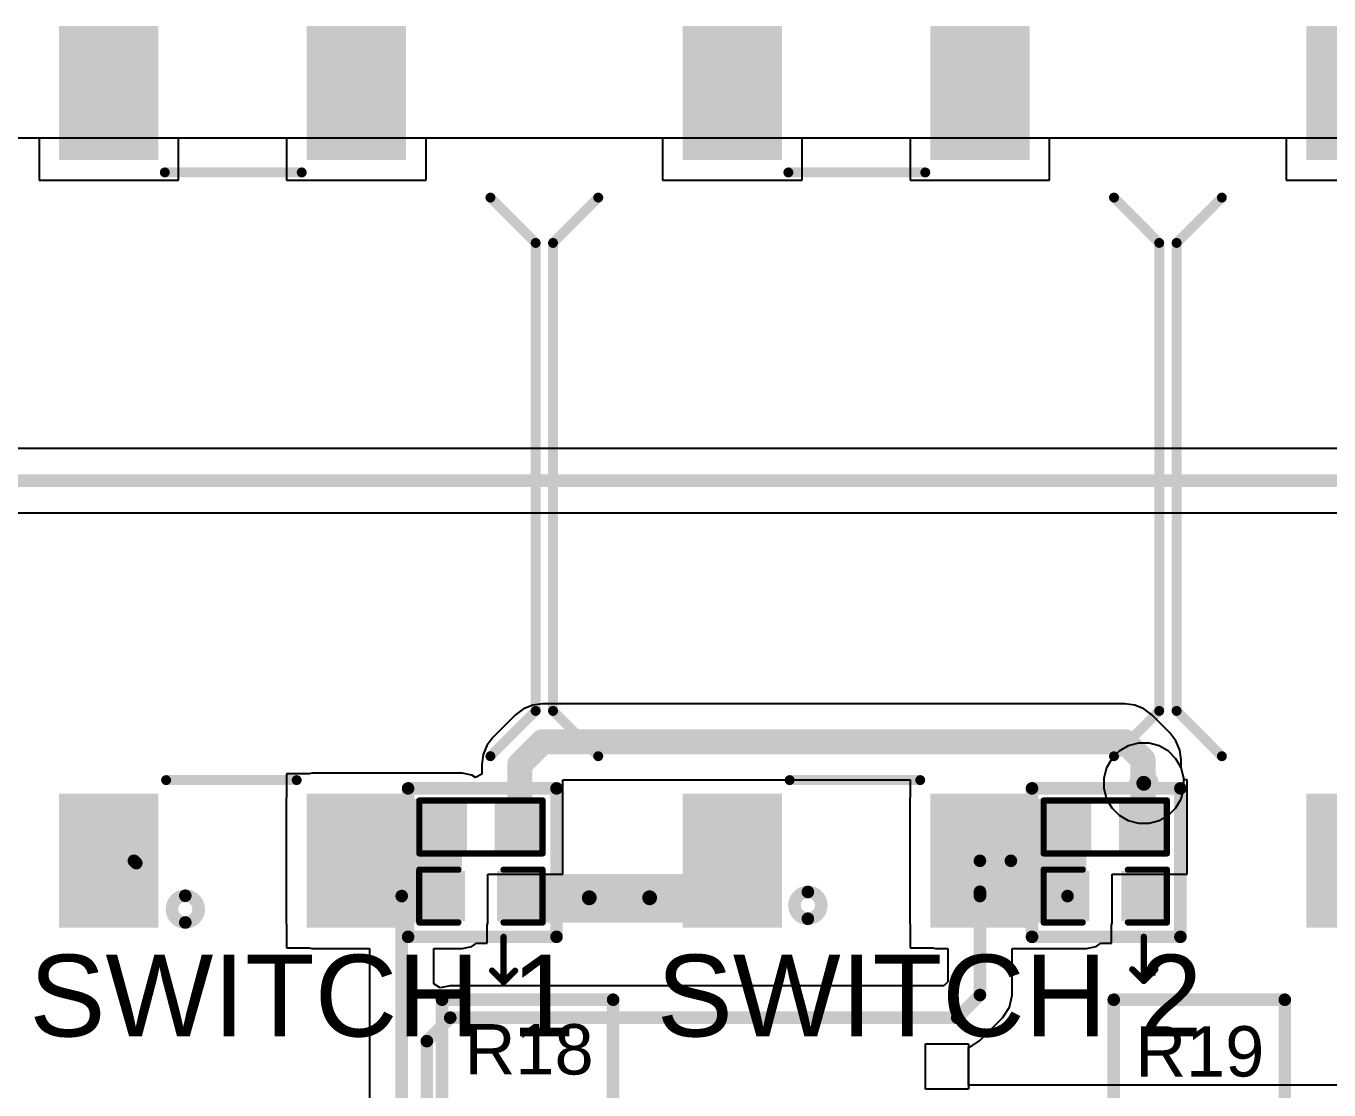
# Model space of a CAD drawing. Header units: millimetres. Extents: x -3 to 5437, y -3 to 5435.
# Drawn here: x 137.95 to 164.26, y 99.22 to 120.7 of the extents above; entities that cross this region are included whole.
import ezdxf

# ---------------------------------------------------------------- set-up
doc = ezdxf.new("R2010")
doc.units = ezdxf.units.MM
for name, color, linetype in [('BottomLayer', 5, 'Continuous'), ('BottomSolder', 6, 'Continuous'), ('TopLayer', 1, 'Continuous'), ('TopOverlay', 2, 'Continuous'), ('TopPaste', 8, 'Continuous'), ('TopSolder', 216, 'Continuous'), ('ViaHoleLayer', 16, 'Continuous')]:
    doc.layers.add(name, color=color, linetype=linetype)
doc.styles.add('Arial', font='', dxfattribs={"height": 0.2})
doc.styles.get('Arial').set_extended_font_data('Arial')

# ---------------------------------------------------------------- blocks, each defined once
blk = doc.blocks.new('TL3300CF160Q_418')
at = {"layer": 'TopLayer'}
for points in [[(-6.5, 1.6), (-9, 1.6), (-9, 3.4), (-6.5, 3.4)], [(9, 1.6), (6.5, 1.6), (6.5, 3.4), (9, 3.4)], [(-6.5, -3.4), (-9, -3.4), (-9, -1.6), (-6.5, -1.6)], [(9, -3.4), (6.5, -3.4), (6.5, -1.6), (9, -1.6)]]:
    blk.add_hatch(color=1, dxfattribs=at).paths.add_polyline_path(points)
at = {"layer": 'TopPaste'}
for points in [[(-6.5, 1.6), (-9, 1.6), (-9, 3.4), (-6.5, 3.4)], [(9, 1.6), (6.5, 1.6), (6.5, 3.4), (9, 3.4)], [(-6.5, -3.4), (-9, -3.4), (-9, -1.6), (-6.5, -1.6)], [(9, -3.4), (6.5, -3.4), (6.5, -1.6), (9, -1.6)]]:
    blk.add_hatch(color=8, dxfattribs=at).paths.add_polyline_path(points)
at = {"layer": 'TopSolder'}
for points in [[(-6.398, 1.498), (-9.102, 1.498), (-9.102, 3.502), (-6.398, 3.502)], [(9.102, 1.498), (6.398, 1.498), (6.398, 3.502), (9.102, 3.502)], [(-6.398, -3.502), (-9.102, -3.502), (-9.102, -1.498), (-6.398, -1.498)], [(9.102, -3.502), (6.398, -3.502), (6.398, -1.498), (9.102, -1.498)]]:
    blk.add_hatch(color=216, dxfattribs=at).paths.add_polyline_path(points)
at = {"layer": 'TopOverlay', "const_width": 0.2}
for points in [[(-4.724, 6.121), (-5.639, 5.207)], [(-4.724, 6.121), (4.724, 6.121)], [(4.724, 6.121), (5.639, 5.207)], [(-6.121, 1.342), (-6.121, -1.295)], [(6.147, 1.368), (6.147, -1.397)], [(-5.639, -5.207), (-4.724, -6.121)], [(5.639, -5.207), (4.724, -6.121)], [(-4.724, -6.121), (4.724, -6.121)]]:
    blk.add_lwpolyline(points, dxfattribs=at)
at = {"layer": 'TopOverlay'}
for points, const_width in [([(-4.774, 6.121, 1), (-4.674, 6.121, 1)], 0.1), ([(-4.774, 6.121, 1), (-4.674, 6.121, 1)], 0.1), ([(4.674, 6.121, 1), (4.774, 6.121, 1)], 0.1), ([(4.674, 6.121, 1), (4.774, 6.121, 1)], 0.1), ([(-5.689, 5.207, 1), (-5.589, 5.207, 1)], 0.1), ([(5.589, 5.207, 1), (5.689, 5.207, 1)], 0.1), ([(-8.379, 0.974, 1), (-8.919, 0.974, 1)], 0.254), ([(-6.171, 1.342, 1), (-6.071, 1.342, 1)], 0.1), ([(6.097, 1.368, 1), (6.197, 1.368, 1)], 0.1), ([(-8.983, 0.974, 1), (-8.856, 0.974, 1)], 0.127), ([(-8.443, 0.974, 1), (-8.316, 0.974, 1)], 0.127), ([(-6.171, -1.295, 1), (-6.071, -1.295, 1)], 0.1), ([(6.097, -1.397, 1), (6.197, -1.397, 1)], 0.1), ([(-5.689, -5.207, 1), (-5.589, -5.207, 1)], 0.1), ([(5.589, -5.207, 1), (5.689, -5.207, 1)], 0.1), ([(-4.774, -6.121, 1), (-4.674, -6.121, 1)], 0.1), ([(-4.774, -6.121, 1), (-4.674, -6.121, 1)], 0.1), ([(4.674, -6.121, 1), (4.774, -6.121, 1)], 0.1), ([(4.674, -6.121, 1), (4.774, -6.121, 1)], 0.1)]:
    blk.add_lwpolyline(points, format="xyb", close=True, dxfattribs=dict(at, const_width=const_width))
blk = doc.blocks.new('TL3300CF160Q_419')
at = {"layer": 'TopLayer'}
for points in [[(-6.5, 1.6), (-9, 1.6), (-9, 3.4), (-6.5, 3.4)], [(9, 1.6), (6.5, 1.6), (6.5, 3.4), (9, 3.4)], [(-6.5, -3.4), (-9, -3.4), (-9, -1.6), (-6.5, -1.6)], [(9, -3.4), (6.5, -3.4), (6.5, -1.6), (9, -1.6)]]:
    blk.add_hatch(color=1, dxfattribs=at).paths.add_polyline_path(points)
at = {"layer": 'TopPaste'}
for points in [[(-6.5, 1.6), (-9, 1.6), (-9, 3.4), (-6.5, 3.4)], [(9, 1.6), (6.5, 1.6), (6.5, 3.4), (9, 3.4)], [(-6.5, -3.4), (-9, -3.4), (-9, -1.6), (-6.5, -1.6)], [(9, -3.4), (6.5, -3.4), (6.5, -1.6), (9, -1.6)]]:
    blk.add_hatch(color=8, dxfattribs=at).paths.add_polyline_path(points)
at = {"layer": 'TopSolder'}
for points in [[(-6.398, 1.498), (-9.102, 1.498), (-9.102, 3.502), (-6.398, 3.502)], [(9.102, 1.498), (6.398, 1.498), (6.398, 3.502), (9.102, 3.502)], [(-6.398, -3.502), (-9.102, -3.502), (-9.102, -1.498), (-6.398, -1.498)], [(9.102, -3.502), (6.398, -3.502), (6.398, -1.498), (9.102, -1.498)]]:
    blk.add_hatch(color=216, dxfattribs=at).paths.add_polyline_path(points)
at = {"layer": 'TopOverlay', "const_width": 0.2}
for points in [[(-4.724, 6.121), (-5.639, 5.207)], [(-4.724, 6.121), (4.724, 6.121)], [(4.724, 6.121), (5.639, 5.207)], [(-6.121, 1.342), (-6.121, -1.295)], [(6.147, 1.368), (6.147, -1.397)], [(-5.639, -5.207), (-4.724, -6.121)], [(5.639, -5.207), (4.724, -6.121)], [(-4.724, -6.121), (4.724, -6.121)]]:
    blk.add_lwpolyline(points, dxfattribs=at)
at = {"layer": 'TopOverlay'}
for points, const_width in [([(-4.774, 6.121, 1), (-4.674, 6.121, 1)], 0.1), ([(-4.774, 6.121, 1), (-4.674, 6.121, 1)], 0.1), ([(4.674, 6.121, 1), (4.774, 6.121, 1)], 0.1), ([(4.674, 6.121, 1), (4.774, 6.121, 1)], 0.1), ([(-5.689, 5.207, 1), (-5.589, 5.207, 1)], 0.1), ([(5.589, 5.207, 1), (5.689, 5.207, 1)], 0.1), ([(-8.455, 0.954, 1), (-8.995, 0.954, 1)], 0.254), ([(-6.171, 1.342, 1), (-6.071, 1.342, 1)], 0.1), ([(6.097, 1.368, 1), (6.197, 1.368, 1)], 0.1), ([(-9.059, 0.954, 1), (-8.932, 0.954, 1)], 0.127), ([(-8.519, 0.954, 1), (-8.392, 0.954, 1)], 0.127), ([(-6.171, -1.295, 1), (-6.071, -1.295, 1)], 0.1), ([(6.097, -1.397, 1), (6.197, -1.397, 1)], 0.1), ([(-5.689, -5.207, 1), (-5.589, -5.207, 1)], 0.1), ([(5.589, -5.207, 1), (5.689, -5.207, 1)], 0.1), ([(-4.774, -6.121, 1), (-4.674, -6.121, 1)], 0.1), ([(-4.774, -6.121, 1), (-4.674, -6.121, 1)], 0.1), ([(4.674, -6.121, 1), (4.774, -6.121, 1)], 0.1), ([(4.674, -6.121, 1), (4.774, -6.121, 1)], 0.1)]:
    blk.add_lwpolyline(points, format="xyb", close=True, dxfattribs=dict(at, const_width=const_width))
blk = doc.blocks.new('TL3300CF160Q_420')
at = {"layer": 'TopLayer'}
for points in [[(-6.5, 1.6), (-9, 1.6), (-9, 3.4), (-6.5, 3.4)], [(9, 1.6), (6.5, 1.6), (6.5, 3.4), (9, 3.4)], [(-6.5, -3.4), (-9, -3.4), (-9, -1.6), (-6.5, -1.6)], [(9, -3.4), (6.5, -3.4), (6.5, -1.6), (9, -1.6)]]:
    blk.add_hatch(color=1, dxfattribs=at).paths.add_polyline_path(points)
at = {"layer": 'TopPaste'}
for points in [[(-6.5, 1.6), (-9, 1.6), (-9, 3.4), (-6.5, 3.4)], [(9, 1.6), (6.5, 1.6), (6.5, 3.4), (9, 3.4)], [(-6.5, -3.4), (-9, -3.4), (-9, -1.6), (-6.5, -1.6)], [(9, -3.4), (6.5, -3.4), (6.5, -1.6), (9, -1.6)]]:
    blk.add_hatch(color=8, dxfattribs=at).paths.add_polyline_path(points)
at = {"layer": 'TopSolder'}
for points in [[(-6.398, 1.498), (-9.102, 1.498), (-9.102, 3.502), (-6.398, 3.502)], [(9.102, 1.498), (6.398, 1.498), (6.398, 3.502), (9.102, 3.502)], [(-6.398, -3.502), (-9.102, -3.502), (-9.102, -1.498), (-6.398, -1.498)], [(9.102, -3.502), (6.398, -3.502), (6.398, -1.498), (9.102, -1.498)]]:
    blk.add_hatch(color=216, dxfattribs=at).paths.add_polyline_path(points)
at = {"layer": 'TopOverlay', "const_width": 0.2}
for points in [[(-4.724, 6.121), (-5.639, 5.207)], [(-4.724, 6.121), (4.724, 6.121)], [(4.724, 6.121), (5.639, 5.207)], [(-6.121, 1.342), (-6.121, -1.295)], [(6.147, 1.368), (6.147, -1.397)], [(-5.639, -5.207), (-4.724, -6.121)], [(5.639, -5.207), (4.724, -6.121)], [(-4.724, -6.121), (4.724, -6.121)]]:
    blk.add_lwpolyline(points, dxfattribs=at)
at = {"layer": 'TopOverlay'}
for points, const_width in [([(-4.774, 6.121, 1), (-4.674, 6.121, 1)], 0.1), ([(-4.774, 6.121, 1), (-4.674, 6.121, 1)], 0.1), ([(4.674, 6.121, 1), (4.774, 6.121, 1)], 0.1), ([(4.674, 6.121, 1), (4.774, 6.121, 1)], 0.1), ([(-5.689, 5.207, 1), (-5.589, 5.207, 1)], 0.1), ([(5.589, 5.207, 1), (5.689, 5.207, 1)], 0.1), ([(-8.43, 0.993, 1), (-8.97, 0.993, 1)], 0.254), ([(-6.171, 1.342, 1), (-6.071, 1.342, 1)], 0.1), ([(6.097, 1.368, 1), (6.197, 1.368, 1)], 0.1), ([(-9.034, 0.993, 1), (-8.907, 0.993, 1)], 0.127), ([(-8.494, 0.993, 1), (-8.367, 0.993, 1)], 0.127), ([(-6.171, -1.295, 1), (-6.071, -1.295, 1)], 0.1), ([(6.097, -1.397, 1), (6.197, -1.397, 1)], 0.1), ([(-5.689, -5.207, 1), (-5.589, -5.207, 1)], 0.1), ([(5.589, -5.207, 1), (5.689, -5.207, 1)], 0.1), ([(-4.774, -6.121, 1), (-4.674, -6.121, 1)], 0.1), ([(-4.774, -6.121, 1), (-4.674, -6.121, 1)], 0.1), ([(4.674, -6.121, 1), (4.774, -6.121, 1)], 0.1), ([(4.674, -6.121, 1), (4.774, -6.121, 1)], 0.1)]:
    blk.add_lwpolyline(points, format="xyb", close=True, dxfattribs=dict(at, const_width=const_width))
blk = doc.blocks.new('RES_0603_452')
at = {"layer": 'TopLayer'}
for points in [[(-0.381, 0.4445), (-0.381, -0.4445), (-1.143, -0.4445), (-1.143, 0.4445)], [(1.143, 0.4445), (1.143, -0.4445), (0.381, -0.4445), (0.381, 0.4445)]]:
    blk.add_hatch(color=1, dxfattribs=at).paths.add_polyline_path(points)
at = {"layer": 'TopPaste'}
for points in [[(-0.381, 0.4445), (-0.381, -0.4445), (-1.143, -0.4445), (-1.143, 0.4445)], [(1.143, 0.4445), (1.143, -0.4445), (0.381, -0.4445), (0.381, 0.4445)]]:
    blk.add_hatch(color=8, dxfattribs=at).paths.add_polyline_path(points)
at = {"layer": 'TopSolder'}
for points in [[(-0.2794, 0.5461), (-0.2794, -0.5461), (-1.2446, -0.5461), (-1.2446, 0.5461)], [(1.2446, 0.5461), (1.2446, -0.5461), (0.2794, -0.5461), (0.2794, 0.5461)]]:
    blk.add_hatch(color=216, dxfattribs=at).paths.add_polyline_path(points)
at = {"layer": 'TopOverlay', "const_width": 0.127}
for points in [[(-1.2446, 0.5334), (1.2446, 0.5334)], [(-1.2446, -0.5334), (-1.2446, 0.5334)], [(1.2446, -0.5334), (1.2446, 0.5334)], [(-1.2446, -0.5334), (1.2446, -0.5334)]]:
    blk.add_lwpolyline(points, dxfattribs=at)
at = {"layer": 'TopOverlay', "const_width": 0.0635}
for points in [[(-1.27635, 0.5334, 1), (-1.21285, 0.5334, 1)], [(-1.27635, 0.5334, 1), (-1.21285, 0.5334, 1)], [(1.21285, 0.5334, 1), (1.27635, 0.5334, 1)], [(1.21285, 0.5334, 1), (1.27635, 0.5334, 1)], [(-1.27635, -0.5334, 1), (-1.21285, -0.5334, 1)], [(-1.27635, -0.5334, 1), (-1.21285, -0.5334, 1)], [(1.21285, -0.5334, 1), (1.27635, -0.5334, 1)], [(1.21285, -0.5334, 1), (1.27635, -0.5334, 1)]]:
    blk.add_lwpolyline(points, format="xyb", close=True, dxfattribs=at)
blk = doc.blocks.new('RES_0603_453')
at = {"layer": 'TopLayer'}
for points in [[(-0.381, 0.4445), (-0.381, -0.4445), (-1.143, -0.4445), (-1.143, 0.4445)], [(1.143, 0.4445), (1.143, -0.4445), (0.381, -0.4445), (0.381, 0.4445)]]:
    blk.add_hatch(color=1, dxfattribs=at).paths.add_polyline_path(points)
at = {"layer": 'TopPaste'}
for points in [[(-0.381, 0.4445), (-0.381, -0.4445), (-1.143, -0.4445), (-1.143, 0.4445)], [(1.143, 0.4445), (1.143, -0.4445), (0.381, -0.4445), (0.381, 0.4445)]]:
    blk.add_hatch(color=8, dxfattribs=at).paths.add_polyline_path(points)
at = {"layer": 'TopSolder'}
for points in [[(-0.2794, 0.5461), (-0.2794, -0.5461), (-1.2446, -0.5461), (-1.2446, 0.5461)], [(1.2446, 0.5461), (1.2446, -0.5461), (0.2794, -0.5461), (0.2794, 0.5461)]]:
    blk.add_hatch(color=216, dxfattribs=at).paths.add_polyline_path(points)
at = {"layer": 'TopOverlay', "const_width": 0.127}
for points in [[(-1.2446, -0.5334), (-1.2446, 0.5334)], [(-1.2446, 0.5334), (1.2446, 0.5334)], [(1.2446, -0.5334), (1.2446, 0.5334)], [(-1.2446, -0.5334), (1.2446, -0.5334)]]:
    blk.add_lwpolyline(points, dxfattribs=at)
at = {"layer": 'TopOverlay', "const_width": 0.0635}
for points in [[(-1.27635, 0.5334, 1), (-1.21285, 0.5334, 1)], [(-1.27635, 0.5334, 1), (-1.21285, 0.5334, 1)], [(1.21285, 0.5334, 1), (1.27635, 0.5334, 1)], [(1.21285, 0.5334, 1), (1.27635, 0.5334, 1)], [(-1.27635, -0.5334, 1), (-1.21285, -0.5334, 1)], [(-1.27635, -0.5334, 1), (-1.21285, -0.5334, 1)], [(1.21285, -0.5334, 1), (1.27635, -0.5334, 1)], [(1.21285, -0.5334, 1), (1.27635, -0.5334, 1)]]:
    blk.add_lwpolyline(points, format="xyb", close=True, dxfattribs=at)
blk = doc.blocks.new('C__0603_489')
at = {"layer": 'TopLayer'}
for points in [[(-0.381, 0.445), (-0.381, -0.445), (-1.143, -0.445), (-1.143, 0.445)], [(1.143, 0.445), (1.143, -0.445), (0.381, -0.445), (0.381, 0.445)]]:
    blk.add_hatch(color=1, dxfattribs=at).paths.add_polyline_path(points)
at = {"layer": 'TopPaste'}
for points in [[(-0.381, 0.445), (-0.381, -0.445), (-1.143, -0.445), (-1.143, 0.445)], [(1.143, 0.445), (1.143, -0.445), (0.381, -0.445), (0.381, 0.445)]]:
    blk.add_hatch(color=8, dxfattribs=at).paths.add_polyline_path(points)
at = {"layer": 'TopSolder'}
for points in [[(-0.321, 0.504), (-0.321, -0.504), (-1.203, -0.504), (-1.203, 0.504)], [(1.203, 0.504), (1.203, -0.504), (0.321, -0.504), (0.321, 0.504)]]:
    blk.add_hatch(color=216, dxfattribs=at).paths.add_polyline_path(points)
at = {"layer": 'TopOverlay', "const_width": 0.127}
for points in [[(-0.457, 0.533), (-1.245, 0.533)], [(-1.245, 0.533), (-1.245, -0.533)], [(1.245, 0.533), (0.457, 0.533)], [(1.245, 0.533), (1.245, -0.533)], [(-0.457, -0.533), (-1.245, -0.533)], [(1.245, -0.533), (0.457, -0.533)]]:
    blk.add_lwpolyline(points, dxfattribs=at)
at = {"layer": 'TopOverlay', "const_width": 0.0635}
for points in [[(-1.276, 0.533, 1), (-1.213, 0.533, 1)], [(-1.276, 0.533, 1), (-1.213, 0.533, 1)], [(-0.489, 0.533, 1), (-0.425, 0.533, 1)], [(0.425, 0.533, 1), (0.489, 0.533, 1)], [(1.213, 0.533, 1), (1.276, 0.533, 1)], [(1.213, 0.533, 1), (1.276, 0.533, 1)], [(-1.276, -0.533, 1), (-1.213, -0.533, 1)], [(-1.276, -0.533, 1), (-1.213, -0.533, 1)], [(-0.489, -0.533, 1), (-0.425, -0.533, 1)], [(0.425, -0.533, 1), (0.489, -0.533, 1)], [(1.213, -0.533, 1), (1.276, -0.533, 1)], [(1.213, -0.533, 1), (1.276, -0.533, 1)]]:
    blk.add_lwpolyline(points, format="xyb", close=True, dxfattribs=at)
blk = doc.blocks.new('C__0603_490')
at = {"layer": 'TopLayer'}
for points in [[(-0.381, 0.445), (-0.381, -0.445), (-1.143, -0.445), (-1.143, 0.445)], [(1.143, 0.445), (1.143, -0.445), (0.381, -0.445), (0.381, 0.445)]]:
    blk.add_hatch(color=1, dxfattribs=at).paths.add_polyline_path(points)
at = {"layer": 'TopPaste'}
for points in [[(-0.381, 0.445), (-0.381, -0.445), (-1.143, -0.445), (-1.143, 0.445)], [(1.143, 0.445), (1.143, -0.445), (0.381, -0.445), (0.381, 0.445)]]:
    blk.add_hatch(color=8, dxfattribs=at).paths.add_polyline_path(points)
at = {"layer": 'TopSolder'}
for points in [[(-0.321, 0.504), (-0.321, -0.504), (-1.203, -0.504), (-1.203, 0.504)], [(1.203, 0.504), (1.203, -0.504), (0.321, -0.504), (0.321, 0.504)]]:
    blk.add_hatch(color=216, dxfattribs=at).paths.add_polyline_path(points)
at = {"layer": 'TopOverlay', "const_width": 0.127}
for points in [[(-0.457, 0.533), (-1.245, 0.533)], [(-1.245, 0.533), (-1.245, -0.533)], [(1.245, 0.533), (0.457, 0.533)], [(1.245, 0.533), (1.245, -0.533)], [(-0.457, -0.533), (-1.245, -0.533)], [(1.245, -0.533), (0.457, -0.533)]]:
    blk.add_lwpolyline(points, dxfattribs=at)
at = {"layer": 'TopOverlay', "const_width": 0.0635}
for points in [[(-1.276, 0.533, 1), (-1.213, 0.533, 1)], [(-1.276, 0.533, 1), (-1.213, 0.533, 1)], [(-0.489, 0.533, 1), (-0.425, 0.533, 1)], [(0.425, 0.533, 1), (0.489, 0.533, 1)], [(1.213, 0.533, 1), (1.276, 0.533, 1)], [(1.213, 0.533, 1), (1.276, 0.533, 1)], [(-1.276, -0.533, 1), (-1.213, -0.533, 1)], [(-1.276, -0.533, 1), (-1.213, -0.533, 1)], [(-0.489, -0.533, 1), (-0.425, -0.533, 1)], [(0.425, -0.533, 1), (0.489, -0.533, 1)], [(1.213, -0.533, 1), (1.276, -0.533, 1)], [(1.213, -0.533, 1), (1.276, -0.533, 1)]]:
    blk.add_lwpolyline(points, format="xyb", close=True, dxfattribs=at)

msp = doc.modelspace()

# ---------------------------------------------------------------- hatches: boundary and pattern name
at = {"layer": 'BottomLayer'}
h = msp.add_hatch(color=5, dxfattribs=at)
edge = h.paths.add_edge_path()
edge.add_arc((160.525, 105.411), 0.3, 0, 360)
h = msp.add_hatch(color=5, dxfattribs=at)
edge = h.paths.add_edge_path()
edge.add_arc((149.327, 103.099), 0.3, 0, 360)
h = msp.add_hatch(color=5, dxfattribs=at)
edge = h.paths.add_edge_path()
edge.add_arc((150.546, 103.099), 0.3, 0, 360)
at = {"layer": 'BottomSolder'}
h = msp.add_hatch(color=6, dxfattribs=at)
edge = h.paths.add_edge_path()
edge.add_arc((160.525, 105.411), 0.15, 0, 360)
at = {"layer": 'TopLayer'}
h = msp.add_hatch(color=1, dxfattribs=at)
edge = h.paths.add_edge_path()
edge.add_arc((160.525, 105.411), 0.3, 0, 360)
for points in [[(143.724, 102.596), (146.759, 102.596), (146.759, 105.096), (143.724, 105.096)], [(156.316, 102.596), (159.367, 102.596), (159.367, 105.096), (156.316, 105.096)], [(147.521, 102.596), (153.116, 102.596), (153.116, 103.579), (147.521, 103.579)]]:
    msp.add_hatch(color=1, dxfattribs=at).paths.add_polyline_path(points)
h = msp.add_hatch(color=1, dxfattribs=at)
edge = h.paths.add_edge_path()
edge.add_arc((149.327, 103.099), 0.3, 0, 360)
h = msp.add_hatch(color=1, dxfattribs=at)
edge = h.paths.add_edge_path()
edge.add_arc((150.546, 103.099), 0.3, 0, 360)
at = {"layer": 'TopSolder'}
h = msp.add_hatch(color=216, dxfattribs=at)
edge = h.paths.add_edge_path()
edge.add_arc((160.525, 105.411), 0.15, 0, 360)
at = {"layer": 'ViaHoleLayer'}
h = msp.add_hatch(color=16, dxfattribs=at)
edge = h.paths.add_edge_path()
edge.add_arc((160.525, 105.411), 0.15, 0, 360)
h = msp.add_hatch(color=16, dxfattribs=at)
edge = h.paths.add_edge_path()
edge.add_arc((149.327, 103.099), 0.15, 0, 360)
h = msp.add_hatch(color=16, dxfattribs=at)
edge = h.paths.add_edge_path()
edge.add_arc((150.546, 103.099), 0.15, 0, 360)

# ---------------------------------------------------------------- linework, layer by layer
at = {"layer": 'BottomLayer'}
for p, q in [((96.214, 118.443), (196.692, 118.443)), ((160.029, 106.057), (159.878, 105.907)), ((160.213, 106.164), (160.029, 106.057)), ((160.418, 106.219), (160.213, 106.164)), ((160.631, 106.219), (160.418, 106.219)), ((160.837, 106.164), (160.631, 106.219)), ((161.021, 106.057), (160.837, 106.164)), ((161.171, 105.907), (161.021, 106.057)), ((159.878, 105.907), (159.772, 105.723)), ((161.278, 105.723), (161.171, 105.907)), ((159.772, 105.723), (159.717, 105.517)), ((159.717, 105.517), (159.717, 105.304)), ((161.333, 105.517), (161.278, 105.723)), ((161.333, 105.304), (161.333, 105.517)), ((159.717, 105.304), (159.772, 105.099)), ((161.278, 105.099), (161.333, 105.304)), ((159.772, 105.099), (159.878, 104.915)), ((161.171, 104.915), (161.278, 105.099)), ((159.878, 104.915), (160.029, 104.764)), ((160.029, 104.764), (160.213, 104.658)), ((160.837, 104.658), (161.021, 104.764)), ((161.021, 104.764), (161.171, 104.915)), ((160.213, 104.658), (160.418, 104.603)), ((160.418, 104.603), (160.631, 104.603)), ((160.631, 104.603), (160.837, 104.658))]:
    msp.add_line(p, q, dxfattribs=at)
at = {"layer": 'TopLayer'}
for p, q in [((96.214, 118.443), (138.216, 118.443)), ((138.216, 118.443), (138.216, 117.588)), ((141.032, 117.588), (141.032, 118.443)), ((141.032, 118.443), (143.216, 118.443)), ((143.216, 118.443), (143.216, 117.588)), ((146.032, 117.588), (146.032, 118.443)), ((146.032, 118.443), (150.808, 118.443)), ((150.808, 118.443), (150.808, 117.588)), ((153.624, 117.588), (153.624, 118.443)), ((153.624, 118.443), (155.808, 118.443)), ((155.808, 118.443), (155.808, 117.588)), ((158.624, 117.588), (158.624, 118.443)), ((158.624, 118.443), (163.401, 118.443)), ((163.401, 118.443), (163.401, 117.588)), ((138.216, 117.588), (141.032, 117.588)), ((143.216, 117.588), (146.032, 117.588)), ((150.808, 117.588), (153.624, 117.588)), ((155.808, 117.588), (158.624, 117.588)), ((163.401, 117.588), (166.217, 117.588)), ((168.641, 112.168), (112.668, 112.168)), ((132.804, 110.873), (168.373, 110.873)), ((147.999, 106.915), (147.84, 106.793)), ((148.185, 106.991), (147.999, 106.915)), ((148.383, 107.018), (148.185, 106.991)), ((160.144, 107.018), (148.383, 107.018)), ((160.343, 106.991), (160.144, 107.018)), ((160.528, 106.915), (160.343, 106.991)), ((160.687, 106.793), (160.528, 106.915)), ((147.84, 106.793), (147.383, 106.335)), ((147.84, 106.793), (147.84, 106.793)), ((161.053, 106.427), (160.687, 106.793)), ((147.383, 106.335), (147.261, 106.176)), ((161.175, 106.267), (161.053, 106.427)), ((147.261, 106.176), (147.184, 105.991)), ((161.252, 106.082), (161.175, 106.267)), ((161.278, 105.883), (161.252, 106.082)), ((147.184, 105.991), (147.158, 105.792)), ((147.158, 105.792), (147.158, 105.594)), ((161.278, 105.721), (161.278, 105.883)), ((143.674, 105.604), (143.216, 105.604)), ((143.216, 105.604), (143.216, 105.146)), ((143.724, 105.614), (143.674, 105.604)), ((146.759, 105.614), (143.724, 105.614)), ((146.957, 105.575), (146.759, 105.614)), ((147.031, 105.526), (146.957, 105.575)), ((147.158, 105.594), (147.031, 105.526)), ((161.333, 105.517), (161.278, 105.721)), ((161.333, 105.481), (161.333, 105.517)), ((148.791, 103.576), (148.791, 105.48)), ((148.791, 105.48), (155.808, 105.48)), ((155.808, 105.48), (155.808, 105.146)), ((161.399, 105.481), (161.333, 105.481)), ((161.399, 103.576), (161.399, 105.481)), ((143.216, 105.146), (143.206, 105.096)), ((143.206, 105.096), (143.206, 102.596)), ((155.808, 105.146), (155.799, 105.096)), ((155.799, 105.096), (155.799, 102.596)), ((147.277, 102.596), (147.277, 103.576)), ((147.277, 103.576), (148.791, 103.576)), ((159.884, 102.596), (159.884, 103.576)), ((159.884, 103.576), (161.399, 103.576)), ((143.206, 102.596), (143.216, 102.546)), ((143.216, 102.546), (143.216, 102.088)), ((147.267, 102.546), (147.277, 102.596)), ((147.267, 102.182), (147.267, 102.546)), ((155.799, 102.596), (155.808, 102.546)), ((155.808, 102.546), (155.808, 102.088)), ((159.875, 102.546), (159.884, 102.596)), ((159.875, 102.182), (159.875, 102.546)), ((143.216, 102.088), (143.674, 102.088)), ((143.674, 102.088), (143.724, 102.078)), ((146.759, 102.078), (146.957, 102.118)), ((146.957, 102.118), (147.053, 102.182)), ((147.053, 102.182), (147.267, 102.182)), ((155.808, 102.088), (156.266, 102.088)), ((156.266, 102.088), (156.316, 102.078)), ((159.367, 102.078), (159.565, 102.118)), ((159.565, 102.118), (159.66, 102.182)), ((159.66, 102.182), (159.875, 102.182)), ((143.724, 102.078), (144.892, 102.078)), ((144.892, 102.078), (144.892, 72.762)), ((146.187, 101.36), (146.187, 102.078)), ((146.187, 102.078), (146.759, 102.078)), ((156.316, 102.078), (156.569, 102.078)), ((156.569, 102.078), (156.569, 101.404)), ((157.864, 101.136), (157.864, 102.078)), ((157.864, 102.078), (159.367, 102.078)), ((146.314, 101.284), (146.187, 101.36)), ((146.521, 101.325), (146.314, 101.284)), ((156.49, 101.325), (146.521, 101.325)), ((156.569, 101.404), (156.49, 101.325)), ((157.815, 100.888), (157.864, 101.136)), ((157.674, 100.678), (157.815, 100.888)), ((157.216, 100.22), (157.674, 100.678)), ((156.116, 99.238), (156.116, 100.152)), ((156.116, 100.152), (156.985, 100.152)), ((156.985, 100.152), (156.985, 99.238)), ((156.985, 100.076), (157.006, 100.08)), ((156.985, 99.314), (156.985, 100.076)), ((157.006, 100.08), (157.216, 100.22)), ((156.985, 99.238), (156.116, 99.238)), ((171.691, 99.314), (156.985, 99.314))]:
    msp.add_line(p, q, dxfattribs=at)
for points, const_width in [([(112.668, 111.521), (168.641, 111.521)], 0.254), ([(147.926, 105.792), (148.383, 106.249)], 0.508), ([(148.383, 106.249), (160.144, 106.249)], 0.508), ([(160.144, 106.249), (160.51, 105.883)], 0.508), ([(147.926, 104.529), (147.926, 105.792)], 0.508), ([(160.51, 104.529), (160.51, 105.883)], 0.508), ([(140.132, 103.846), (140.179, 103.799)], 0.254), ([(157.216, 103.221), (157.842, 103.846)], 0.254), ([(157.216, 103.221), (157.216, 103.846)], 0.254), ([(145.54, 72.494), (145.54, 103.134)], 0.254), ([(157.216, 103.134), (157.216, 103.221)], 0.254), ([(157.216, 103.134), (158.986, 103.134)], 0.254), ([(157.216, 101.136), (157.216, 103.134)], 0.254), ([(156.758, 100.678), (157.216, 101.136)], 0.254), ([(146.048, 100.205), (146.521, 100.678)], 0.254), ([(146.521, 100.678), (156.758, 100.678)], 0.254), ([(146.048, 72.283), (146.048, 100.205)], 0.254)]:
    msp.add_lwpolyline(points, dxfattribs=dict(at, const_width=const_width))
for points, const_width in [([(148.256, 106.249, 1), (148.51, 106.249, 1)], 0.254), ([(148.256, 106.249, 1), (148.51, 106.249, 1)], 0.254), ([(160.017, 106.249, 1), (160.271, 106.249, 1)], 0.254), ([(160.017, 106.249, 1), (160.271, 106.249, 1)], 0.254), ([(147.799, 105.792, 1), (148.053, 105.792, 1)], 0.254), ([(147.799, 105.792, 1), (148.053, 105.792, 1)], 0.254), ([(160.383, 105.883, 1), (160.637, 105.883, 1)], 0.254), ([(160.383, 105.883, 1), (160.637, 105.883, 1)], 0.254), ([(147.799, 104.529, 1), (148.053, 104.529, 1)], 0.254), ([(160.383, 104.529, 1), (160.637, 104.529, 1)], 0.254), ([(140.068, 103.846, 1), (140.195, 103.846, 1)], 0.127), ([(140.116, 103.799, 1), (140.243, 103.799, 1)], 0.127), ([(157.153, 103.846, 1), (157.28, 103.846, 1)], 0.127), ([(157.778, 103.846, 1), (157.905, 103.846, 1)], 0.127), ([(145.476, 103.134, 1), (145.603, 103.134, 1)], 0.127), ([(157.153, 103.221, 1), (157.28, 103.221, 1)], 0.127), ([(157.153, 103.221, 1), (157.28, 103.221, 1)], 0.127), ([(157.153, 103.221, 1), (157.28, 103.221, 1)], 0.127), ([(157.153, 103.134, 1), (157.28, 103.134, 1)], 0.127), ([(157.153, 103.134, 1), (157.28, 103.134, 1)], 0.127), ([(157.153, 103.134, 1), (157.28, 103.134, 1)], 0.127), ([(158.922, 103.134, 1), (159.049, 103.134, 1)], 0.127), ([(157.153, 101.136, 1), (157.28, 101.136, 1)], 0.127), ([(157.153, 101.136, 1), (157.28, 101.136, 1)], 0.127), ([(146.457, 100.678, 1), (146.584, 100.678, 1)], 0.127), ([(146.457, 100.678, 1), (146.584, 100.678, 1)], 0.127), ([(156.695, 100.678, 1), (156.822, 100.678, 1)], 0.127), ([(156.695, 100.678, 1), (156.822, 100.678, 1)], 0.127), ([(145.984, 100.205, 1), (146.111, 100.205, 1)], 0.127), ([(145.984, 100.205, 1), (146.111, 100.205, 1)], 0.127)]:
    msp.add_lwpolyline(points, format="xyb", close=True, dxfattribs=dict(at, const_width=const_width))
at = {"layer": 'TopOverlay'}
for points, const_width in [([(145.669, 105.308), (148.666, 105.308)], 0.254), ([(145.669, 102.311), (145.669, 105.308)], 0.254), ([(148.666, 102.311), (148.666, 105.308)], 0.254), ([(158.267, 105.308), (161.265, 105.308)], 0.254), ([(158.267, 102.311), (158.267, 105.308)], 0.254), ([(161.265, 102.311), (161.265, 105.308)], 0.254), ([(145.669, 102.311), (148.666, 102.311)], 0.254), ([(147.597, 101.397), (147.597, 102.311)], 0.127), ([(158.267, 102.311), (161.265, 102.311)], 0.254), ([(160.525, 101.535), (160.525, 102.311)], 0.127), ([(147.365, 101.629), (147.597, 101.397)], 0.127), ([(147.597, 101.394), (147.829, 101.626)], 0.127), ([(160.293, 101.654), (160.525, 101.422)], 0.127), ([(160.525, 101.419), (160.757, 101.651)], 0.127), ([(146.355, 101.041), (149.809, 101.041)], 0.254), ([(146.355, 97.663), (146.355, 101.041)], 0.254), ([(149.809, 97.663), (149.809, 101.041)], 0.254), ([(159.918, 101.041), (163.373, 101.041)], 0.254), ([(159.918, 97.663), (159.918, 101.041)], 0.254), ([(163.373, 97.663), (163.373, 101.041)], 0.254)]:
    msp.add_lwpolyline(points, dxfattribs=dict(at, const_width=const_width))
for points, const_width in [([(145.606, 105.308, 1), (145.732, 105.308, 1)], 0.127), ([(145.606, 105.308, 1), (145.732, 105.308, 1)], 0.127), ([(148.603, 105.308, 1), (148.73, 105.308, 1)], 0.127), ([(148.603, 105.308, 1), (148.73, 105.308, 1)], 0.127), ([(158.204, 105.308, 1), (158.331, 105.308, 1)], 0.127), ([(158.204, 105.308, 1), (158.331, 105.308, 1)], 0.127), ([(161.201, 105.308, 1), (161.328, 105.308, 1)], 0.127), ([(161.201, 105.308, 1), (161.328, 105.308, 1)], 0.127), ([(145.606, 102.311, 1), (145.732, 102.311, 1)], 0.127), ([(145.606, 102.311, 1), (145.732, 102.311, 1)], 0.127), ([(147.566, 102.311, 1), (147.629, 102.311, 1)], 0.0635), ([(148.603, 102.311, 1), (148.73, 102.311, 1)], 0.127), ([(148.603, 102.311, 1), (148.73, 102.311, 1)], 0.127), ([(158.204, 102.311, 1), (158.331, 102.311, 1)], 0.127), ([(158.204, 102.311, 1), (158.331, 102.311, 1)], 0.127), ([(160.493, 102.311, 1), (160.556, 102.311, 1)], 0.0635), ([(161.201, 102.311, 1), (161.328, 102.311, 1)], 0.127), ([(161.201, 102.311, 1), (161.328, 102.311, 1)], 0.127), ([(147.334, 101.629, 1), (147.397, 101.629, 1)], 0.0635), ([(147.798, 101.626, 1), (147.861, 101.626, 1)], 0.0635), ([(160.261, 101.654, 1), (160.324, 101.654, 1)], 0.0635), ([(160.493, 101.535, 1), (160.556, 101.535, 1)], 0.0635), ([(160.725, 101.651, 1), (160.788, 101.651, 1)], 0.0635), ([(147.566, 101.397, 1), (147.629, 101.397, 1)], 0.0635), ([(147.566, 101.397, 1), (147.629, 101.397, 1)], 0.0635), ([(147.566, 101.394, 1), (147.629, 101.394, 1)], 0.0635), ([(160.493, 101.422, 1), (160.556, 101.422, 1)], 0.0635), ([(160.493, 101.419, 1), (160.556, 101.419, 1)], 0.0635), ([(146.291, 101.041, 1), (146.418, 101.041, 1)], 0.127), ([(146.291, 101.041, 1), (146.418, 101.041, 1)], 0.127), ([(149.746, 101.041, 1), (149.873, 101.041, 1)], 0.127), ([(149.746, 101.041, 1), (149.873, 101.041, 1)], 0.127), ([(159.855, 101.041, 1), (159.982, 101.041, 1)], 0.127), ([(159.855, 101.041, 1), (159.982, 101.041, 1)], 0.127), ([(163.309, 101.041, 1), (163.436, 101.041, 1)], 0.127), ([(163.309, 101.041, 1), (163.436, 101.041, 1)], 0.127)]:
    msp.add_lwpolyline(points, format="xyb", close=True, dxfattribs=dict(at, const_width=const_width))

# ---------------------------------------------------------------- block references
for name, p, rotation in [('TL3300CF160Q_419', (142.124, 111.596), 90), ('TL3300CF160Q_418', (154.716, 111.596), 90), ('TL3300CF160Q_420', (167.309, 111.596), 90), ('C__0603_490', (147.14, 103.134), 180), ('C__0603_489', (159.748, 103.134), 180)]:
    msp.add_blockref(name, p, dxfattribs=dict(rotation=rotation))
for name, p in [('RES_0603_453', (147.14, 104.529)), ('RES_0603_452', (159.748, 104.529))]:
    msp.add_blockref(name, p)

# ---------------------------------------------------------------- texts
at = {"layer": 'TopOverlay', "style": 'Arial'}
for s, p in [('SWITCH 1', (138.02, 100.299)), ('SWITCH 2', (150.689, 100.299))]:
    msp.add_text(s, height=1.651, rotation=360, dxfattribs=at).set_placement(p)
for s, p in [('R18', (146.812, 99.532)), ('R19', (160.355, 99.491))]:
    msp.add_text(s, height=1.016, dxfattribs=at).set_placement(p)

doc.saveas('drawing.dxf')
